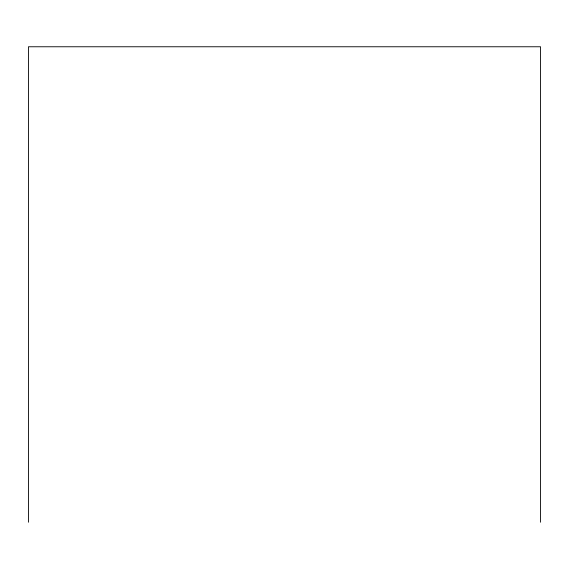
<?xml version="1.0" encoding="UTF-8"?>
<svg xmlns="http://www.w3.org/2000/svg" width="569" height="569" viewBox="0 0 569 569"><rect width="100%" height="100%" fill="white"/><g stroke="black" fill="none" stroke-linecap="round" stroke-linejoin="round"><path stroke-width="0.85" d="M540.55 522.235L540.55 46.765L28.45 46.765L28.45 522.235"/></g></svg>
